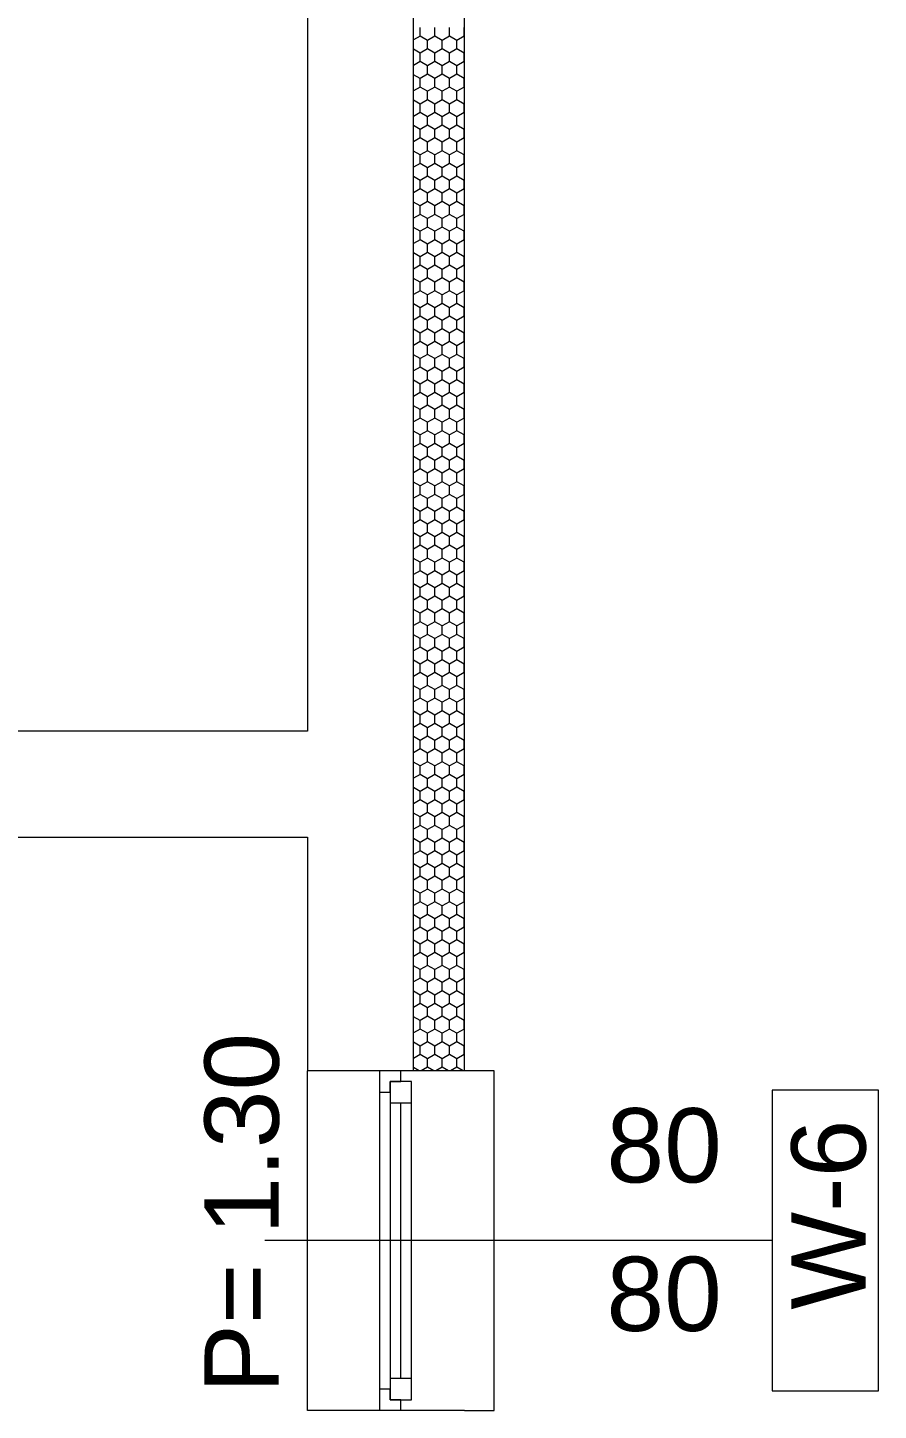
# Model space of a CAD drawing. Header units: feet. Extents: x 2791058 to 2855058, y -67651 to -26651.
# Drawn here: x 2836007 to 2838011, y -50324 to -47065 of the extents above; entities that cross this region are included whole.
import ezdxf
from ezdxf.enums import TextEntityAlignment as Align

# ---------------------------------------------------------------- set-up
doc = ezdxf.new("R2010")
doc.units = ezdxf.units.FT
doc.header["$MEASUREMENT"] = 0
doc.layers.add('0_muret e jashtme', color=7, linetype='Continuous')
for name, color, linetype, lineweight in [('0_muret e jashtme_Pen_No__1', 7, 'Continuous', 0), ('ARCHICAD Window Markers_Pen_No__20', 1, 'Continuous', 0), ('ARCHICAD Windows_Pen_No__20', 1, 'Continuous', 0)]:
    doc.layers.add(name, color=color, linetype=linetype, lineweight=lineweight)
doc.layers.add('0_muret e jashtme_Pen_No__14', color=7, linetype='Continuous', lineweight=0, true_color=0xbd8b17)
doc.styles.add('GENERATED_STYLE_1', font='arial.ttf')

# ---------------------------------------------------------------- blocks, each defined once
blk = doc.blocks.new('Wall_11', base_point=(2836666.5, -48722.7))
at = {"layer": '0_muret e jashtme_Pen_No__1', "color": 7, "linetype": 'Continuous', "lineweight": 0, "flags": 128}
for points in [[(2836666.5, -48722.7), (2833895.7, -48722.7)], [(2834266.5, -48972.7), (2836666.5, -48972.7)]]:
    blk.add_lwpolyline(points, dxfattribs=at)
blk = doc.blocks.new('Window 22')
at = {"layer": 'ARCHICAD Windows_Pen_No__20', "color": 1, "linetype": 'Continuous', "lineweight": 0}
for p, q in [((-400, 150), (-400, 220)), ((-400, 220), (400, 220)), ((400, 220), (400, 150)), ((-400, 150), (-400, 30)), ((400, 150), (400, 30)), ((-400, 30), (-400, 0)), ((-400, 0), (-375, 0)), ((-400, 0), (-400, -50)), ((-400, 0), (-400, -50)), ((-375, 25), (-325, 25)), ((-375, -25), (-375, 25)), ((-375, 0), (-375, -25)), ((-325, 25), (325, 25)), ((-325, 25), (-325, -25)), ((-325, 25), (325, 25)), ((-325, 0), (325, 0)), ((325, -25), (325, 25)), ((325, 25), (375, 25)), ((375, 25), (375, -25)), ((375, -25), (375, 0)), ((375, 0), (400, 0)), ((400, 30), (400, 0)), ((400, 0), (400, -50)), ((400, 0), (400, -50)), ((-375, -25), (-350, -25)), ((-325, -25), (-375, -25)), ((-350, -25), (-350, -50)), ((325, -25), (-325, -25)), ((375, -25), (325, -25)), ((350, -50), (350, -25)), ((350, -25), (375, -25)), ((-350, -50), (-400, -50)), ((-400, -50), (-400, -220)), ((350, -50), (-350, -50)), ((400, -50), (350, -50)), ((400, -50), (400, -220)), ((-400, -220), (400, -220))]:
    blk.add_line(p, q, dxfattribs=at)
blk = doc.blocks.new('W Marker 22')
at = {"layer": 'ARCHICAD Window Markers_Pen_No__20', "color": 1, "linetype": 'Continuous', "lineweight": 0}
for p, q in [((354.4, 975), (-354.4, 975)), ((-354.4, 975), (-354.4, 725)), ((354.4, 725), (354.4, 975)), ((-354.4, 725), (354.4, 725)), ((0, 725), (0, -470))]:
    blk.add_line(p, q, dxfattribs=at)
at = {"layer": 'ARCHICAD Window Markers_Pen_No__20', "color": 1, "lineweight": 0, "style": 'GENERATED_STYLE_1'}
for tag, rotation, p in [('AC_MarkerText_1', 180, (220, 1054.6)), ('AC_MarkerText_2_0', 270, (-322.5, 657.1)), ('AC_MarkerText_2_1', 270, (27.5, 657.1)), ('AC_MarkerText_4', 180, (416.8, -328))]:
    blk.add_attdef(tag, text='', height=175, rotation=rotation, dxfattribs=at).set_placement(p, align=Align.BOTTOM_LEFT)

msp = doc.modelspace()

# ---------------------------------------------------------------- linework, layer by layer
at = {"layer": '0_muret e jashtme_Pen_No__1', "color": 7, "linetype": 'Continuous', "lineweight": 0}
for p, q in [((2836666.457, -44872.699), (2836666.457, -48722.699)), ((2836916.457, -49523.624), (2836916.457, -44872.699)), ((2837036.457, -49523.624), (2837036.457, -44872.699)), ((2836836.457, -49523.624), (2836666.457, -49523.624)), ((2836886.457, -49523.624), (2836836.457, -49523.624)), ((2836916.457, -49523.624), (2836886.457, -49523.624)), ((2837036.457, -49523.624), (2836916.457, -49523.624)), ((2836836.457, -50323.624), (2836666.457, -50323.624)), ((2836886.457, -50323.624), (2836836.457, -50323.624)), ((2836916.457, -50323.624), (2836886.457, -50323.624)), ((2837036.457, -50323.624), (2836916.457, -50323.624))]:
    msp.add_line(p, q, dxfattribs=at)
at = {"layer": '0_muret e jashtme_Pen_No__1', "color": 7, "linetype": 'Continuous', "lineweight": 0, "flags": 128}
msp.add_lwpolyline([(2836666.457, -48972.699), (2836666.457, -49523.624)], dxfattribs=at)
at = {"layer": '0_muret e jashtme_Pen_No__14', "color": 42, "linetype": 'Continuous', "lineweight": 0, "true_color": 0xbd8b17}
for p, q in [((2836932.148, -47084.967), (2836916.457, -47094.026)), ((2836932.148, -47084.967), (2836932.148, -47064.967)), ((2836949.469, -47094.967), (2836932.148, -47084.967)), ((2836966.789, -47084.967), (2836949.469, -47094.967)), ((2836966.789, -47084.967), (2836966.789, -47064.967)), ((2836984.11, -47094.967), (2836966.789, -47084.967)), ((2837001.43, -47084.967), (2836984.11, -47094.967)), ((2837001.43, -47084.967), (2837001.43, -47064.967)), ((2837018.751, -47094.967), (2837001.43, -47084.967)), ((2837036.071, -47084.967), (2837018.751, -47094.967)), ((2837036.071, -47084.967), (2837036.071, -47064.967)), ((2837036.457, -47085.19), (2837036.071, -47084.967)), ((2836932.148, -47124.967), (2836916.457, -47115.908)), ((2836949.469, -47114.967), (2836932.148, -47124.967)), ((2836949.469, -47114.967), (2836949.469, -47094.967)), ((2836966.789, -47124.967), (2836949.469, -47114.967)), ((2836984.11, -47114.967), (2836966.789, -47124.967)), ((2836984.11, -47114.967), (2836984.11, -47094.967)), ((2837001.43, -47124.967), (2836984.11, -47114.967)), ((2837018.751, -47114.967), (2837001.43, -47124.967)), ((2837018.751, -47114.967), (2837018.751, -47094.967)), ((2837036.071, -47124.967), (2837018.751, -47114.967)), ((2836932.148, -47144.967), (2836916.457, -47154.026)), ((2836932.148, -47144.967), (2836932.148, -47124.967)), ((2836949.469, -47154.967), (2836932.148, -47144.967)), ((2836966.789, -47144.967), (2836949.469, -47154.967)), ((2836966.789, -47144.967), (2836966.789, -47124.967)), ((2836984.11, -47154.967), (2836966.789, -47144.967)), ((2837001.43, -47144.967), (2836984.11, -47154.967)), ((2837001.43, -47144.967), (2837001.43, -47124.967)), ((2837018.751, -47154.967), (2837001.43, -47144.967)), ((2837036.071, -47144.967), (2837018.751, -47154.967)), ((2837036.457, -47124.744), (2837036.071, -47124.967)), ((2837036.071, -47144.967), (2837036.071, -47124.967)), ((2837036.457, -47145.19), (2837036.071, -47144.967)), ((2836932.148, -47184.967), (2836916.457, -47175.908)), ((2836949.469, -47174.967), (2836932.148, -47184.967)), ((2836932.148, -47204.967), (2836932.148, -47184.967)), ((2836949.469, -47174.967), (2836949.469, -47154.967)), ((2836966.789, -47184.967), (2836949.469, -47174.967)), ((2836984.11, -47174.967), (2836966.789, -47184.967)), ((2836966.789, -47204.967), (2836966.789, -47184.967)), ((2836984.11, -47174.967), (2836984.11, -47154.967)), ((2837001.43, -47184.967), (2836984.11, -47174.967)), ((2837018.751, -47174.967), (2837001.43, -47184.967)), ((2837001.43, -47204.967), (2837001.43, -47184.967)), ((2837018.751, -47174.967), (2837018.751, -47154.967)), ((2837036.071, -47184.967), (2837018.751, -47174.967)), ((2837036.457, -47184.744), (2837036.071, -47184.967)), ((2837036.071, -47204.967), (2837036.071, -47184.967)), ((2836932.148, -47204.967), (2836916.457, -47214.026)), ((2836949.469, -47214.967), (2836932.148, -47204.967)), ((2836966.789, -47204.967), (2836949.469, -47214.967)), ((2836949.469, -47234.967), (2836949.469, -47214.967)), ((2836984.11, -47214.967), (2836966.789, -47204.967)), ((2837001.43, -47204.967), (2836984.11, -47214.967)), ((2836984.11, -47234.967), (2836984.11, -47214.967)), ((2837018.751, -47214.967), (2837001.43, -47204.967)), ((2837036.071, -47204.967), (2837018.751, -47214.967)), ((2837018.751, -47234.967), (2837018.751, -47214.967)), ((2837036.457, -47205.19), (2837036.071, -47204.967)), ((2836932.148, -47244.967), (2836916.457, -47235.908)), ((2836949.469, -47234.967), (2836932.148, -47244.967)), ((2836932.148, -47264.967), (2836932.148, -47244.967)), ((2836966.789, -47244.967), (2836949.469, -47234.967)), ((2836984.11, -47234.967), (2836966.789, -47244.967)), ((2836966.789, -47264.967), (2836966.789, -47244.967)), ((2837001.43, -47244.967), (2836984.11, -47234.967)), ((2837018.751, -47234.967), (2837001.43, -47244.967)), ((2837001.43, -47264.967), (2837001.43, -47244.967)), ((2837036.071, -47244.967), (2837018.751, -47234.967)), ((2837036.457, -47244.744), (2837036.071, -47244.967)), ((2837036.071, -47264.967), (2837036.071, -47244.967)), ((2836932.148, -47264.967), (2836916.457, -47274.026)), ((2836949.469, -47274.967), (2836932.148, -47264.967)), ((2836966.789, -47264.967), (2836949.469, -47274.967)), ((2836949.469, -47294.967), (2836949.469, -47274.967)), ((2836984.11, -47274.967), (2836966.789, -47264.967)), ((2837001.43, -47264.967), (2836984.11, -47274.967)), ((2836984.11, -47294.967), (2836984.11, -47274.967)), ((2837018.751, -47274.967), (2837001.43, -47264.967)), ((2837036.071, -47264.967), (2837018.751, -47274.967)), ((2837018.751, -47294.967), (2837018.751, -47274.967)), ((2837036.457, -47265.19), (2837036.071, -47264.967)), ((2836932.148, -47304.967), (2836916.457, -47295.908)), ((2836949.469, -47294.967), (2836932.148, -47304.967)), ((2836932.148, -47324.967), (2836932.148, -47304.967)), ((2836966.789, -47304.967), (2836949.469, -47294.967)), ((2836984.11, -47294.967), (2836966.789, -47304.967)), ((2836966.789, -47324.967), (2836966.789, -47304.967)), ((2837001.43, -47304.967), (2836984.11, -47294.967)), ((2837018.751, -47294.967), (2837001.43, -47304.967)), ((2837001.43, -47324.967), (2837001.43, -47304.967)), ((2837036.071, -47304.967), (2837018.751, -47294.967)), ((2837036.457, -47304.744), (2837036.071, -47304.967)), ((2837036.071, -47324.967), (2837036.071, -47304.967)), ((2836932.148, -47324.967), (2836916.457, -47334.026)), ((2836949.469, -47334.967), (2836932.148, -47324.967)), ((2836966.789, -47324.967), (2836949.469, -47334.967)), ((2836949.469, -47354.967), (2836949.469, -47334.967)), ((2836984.11, -47334.967), (2836966.789, -47324.967)), ((2837001.43, -47324.967), (2836984.11, -47334.967)), ((2836984.11, -47354.967), (2836984.11, -47334.967)), ((2837018.751, -47334.967), (2837001.43, -47324.967)), ((2837036.071, -47324.967), (2837018.751, -47334.967)), ((2837018.751, -47354.967), (2837018.751, -47334.967)), ((2837036.457, -47325.19), (2837036.071, -47324.967)), ((2836932.148, -47364.967), (2836916.457, -47355.908)), ((2836949.469, -47354.967), (2836932.148, -47364.967)), ((2836932.148, -47384.967), (2836932.148, -47364.967)), ((2836966.789, -47364.967), (2836949.469, -47354.967)), ((2836984.11, -47354.967), (2836966.789, -47364.967)), ((2836966.789, -47384.967), (2836966.789, -47364.967)), ((2837001.43, -47364.967), (2836984.11, -47354.967)), ((2837018.751, -47354.967), (2837001.43, -47364.967)), ((2837001.43, -47384.967), (2837001.43, -47364.967)), ((2837036.071, -47364.967), (2837018.751, -47354.967)), ((2837036.457, -47364.744), (2837036.071, -47364.967)), ((2837036.071, -47384.967), (2837036.071, -47364.967)), ((2836932.148, -47384.967), (2836916.457, -47394.026)), ((2836949.469, -47394.967), (2836932.148, -47384.967)), ((2836966.789, -47384.967), (2836949.469, -47394.967)), ((2836949.469, -47414.967), (2836949.469, -47394.967)), ((2836984.11, -47394.967), (2836966.789, -47384.967)), ((2837001.43, -47384.967), (2836984.11, -47394.967)), ((2836984.11, -47414.967), (2836984.11, -47394.967)), ((2837018.751, -47394.967), (2837001.43, -47384.967)), ((2837036.071, -47384.967), (2837018.751, -47394.967)), ((2837018.751, -47414.967), (2837018.751, -47394.967)), ((2837036.457, -47385.19), (2837036.071, -47384.967)), ((2836932.148, -47424.967), (2836916.457, -47415.908)), ((2836932.148, -47444.967), (2836916.457, -47454.026)), ((2836949.469, -47414.967), (2836932.148, -47424.967)), ((2836932.148, -47444.967), (2836932.148, -47424.967)), ((2836949.469, -47454.967), (2836932.148, -47444.967)), ((2836966.789, -47424.967), (2836949.469, -47414.967)), ((2836966.789, -47444.967), (2836949.469, -47454.967)), ((2836984.11, -47414.967), (2836966.789, -47424.967)), ((2836966.789, -47444.967), (2836966.789, -47424.967)), ((2836984.11, -47454.967), (2836966.789, -47444.967)), ((2837001.43, -47424.967), (2836984.11, -47414.967)), ((2837001.43, -47444.967), (2836984.11, -47454.967)), ((2837018.751, -47414.967), (2837001.43, -47424.967)), ((2837001.43, -47444.967), (2837001.43, -47424.967)), ((2837018.751, -47454.967), (2837001.43, -47444.967)), ((2837036.071, -47424.967), (2837018.751, -47414.967)), ((2837036.071, -47444.967), (2837018.751, -47454.967)), ((2837036.457, -47424.744), (2837036.071, -47424.967)), ((2837036.071, -47444.967), (2837036.071, -47424.967)), ((2837036.457, -47445.19), (2837036.071, -47444.967)), ((2836932.148, -47484.967), (2836916.457, -47475.908)), ((2836949.469, -47474.967), (2836932.148, -47484.967)), ((2836949.469, -47474.967), (2836949.469, -47454.967)), ((2836966.789, -47484.967), (2836949.469, -47474.967)), ((2836984.11, -47474.967), (2836966.789, -47484.967)), ((2836984.11, -47474.967), (2836984.11, -47454.967)), ((2837001.43, -47484.967), (2836984.11, -47474.967)), ((2837018.751, -47474.967), (2837001.43, -47484.967)), ((2837018.751, -47474.967), (2837018.751, -47454.967)), ((2837036.071, -47484.967), (2837018.751, -47474.967)), ((2836932.148, -47504.967), (2836916.457, -47514.026)), ((2836932.148, -47504.967), (2836932.148, -47484.967)), ((2836949.469, -47514.967), (2836932.148, -47504.967)), ((2836966.789, -47504.967), (2836949.469, -47514.967)), ((2836966.789, -47504.967), (2836966.789, -47484.967)), ((2836984.11, -47514.967), (2836966.789, -47504.967)), ((2837001.43, -47504.967), (2836984.11, -47514.967)), ((2837001.43, -47504.967), (2837001.43, -47484.967)), ((2837018.751, -47514.967), (2837001.43, -47504.967)), ((2837036.071, -47504.967), (2837018.751, -47514.967)), ((2837036.457, -47484.744), (2837036.071, -47484.967)), ((2837036.071, -47504.967), (2837036.071, -47484.967)), ((2837036.457, -47505.19), (2837036.071, -47504.967)), ((2836932.148, -47544.967), (2836916.457, -47535.908)), ((2836949.469, -47534.967), (2836932.148, -47544.967)), ((2836949.469, -47534.967), (2836949.469, -47514.967)), ((2836966.789, -47544.967), (2836949.469, -47534.967)), ((2836984.11, -47534.967), (2836966.789, -47544.967)), ((2836984.11, -47534.967), (2836984.11, -47514.967)), ((2837001.43, -47544.967), (2836984.11, -47534.967)), ((2837018.751, -47534.967), (2837001.43, -47544.967)), ((2837018.751, -47534.967), (2837018.751, -47514.967)), ((2837036.071, -47544.967), (2837018.751, -47534.967)), ((2836932.148, -47564.967), (2836916.457, -47574.026)), ((2836932.148, -47564.967), (2836932.148, -47544.967)), ((2836949.469, -47574.967), (2836932.148, -47564.967)), ((2836966.789, -47564.967), (2836949.469, -47574.967)), ((2836949.469, -47594.967), (2836949.469, -47574.967)), ((2836966.789, -47564.967), (2836966.789, -47544.967)), ((2836984.11, -47574.967), (2836966.789, -47564.967)), ((2837001.43, -47564.967), (2836984.11, -47574.967)), ((2836984.11, -47594.967), (2836984.11, -47574.967)), ((2837001.43, -47564.967), (2837001.43, -47544.967)), ((2837018.751, -47574.967), (2837001.43, -47564.967)), ((2837036.071, -47564.967), (2837018.751, -47574.967)), ((2837018.751, -47594.967), (2837018.751, -47574.967)), ((2837036.457, -47544.744), (2837036.071, -47544.967)), ((2837036.071, -47564.967), (2837036.071, -47544.967)), ((2837036.457, -47565.19), (2837036.071, -47564.967)), ((2836932.148, -47604.967), (2836916.457, -47595.908)), ((2836949.469, -47594.967), (2836932.148, -47604.967)), ((2836932.148, -47624.967), (2836932.148, -47604.967)), ((2836966.789, -47604.967), (2836949.469, -47594.967)), ((2836984.11, -47594.967), (2836966.789, -47604.967)), ((2836966.789, -47624.967), (2836966.789, -47604.967)), ((2837001.43, -47604.967), (2836984.11, -47594.967)), ((2837018.751, -47594.967), (2837001.43, -47604.967)), ((2837001.43, -47624.967), (2837001.43, -47604.967)), ((2837036.071, -47604.967), (2837018.751, -47594.967)), ((2837036.457, -47604.744), (2837036.071, -47604.967)), ((2837036.071, -47624.967), (2837036.071, -47604.967)), ((2836932.148, -47624.967), (2836916.457, -47634.026)), ((2836949.469, -47634.967), (2836932.148, -47624.967)), ((2836966.789, -47624.967), (2836949.469, -47634.967)), ((2836949.469, -47654.967), (2836949.469, -47634.967)), ((2836984.11, -47634.967), (2836966.789, -47624.967)), ((2837001.43, -47624.967), (2836984.11, -47634.967)), ((2836984.11, -47654.967), (2836984.11, -47634.967)), ((2837018.751, -47634.967), (2837001.43, -47624.967)), ((2837036.071, -47624.967), (2837018.751, -47634.967)), ((2837018.751, -47654.967), (2837018.751, -47634.967)), ((2837036.457, -47625.19), (2837036.071, -47624.967)), ((2836932.148, -47664.967), (2836916.457, -47655.908)), ((2836949.469, -47654.967), (2836932.148, -47664.967)), ((2836932.148, -47684.967), (2836932.148, -47664.967)), ((2836966.789, -47664.967), (2836949.469, -47654.967)), ((2836984.11, -47654.967), (2836966.789, -47664.967)), ((2836966.789, -47684.967), (2836966.789, -47664.967)), ((2837001.43, -47664.967), (2836984.11, -47654.967)), ((2837018.751, -47654.967), (2837001.43, -47664.967)), ((2837001.43, -47684.967), (2837001.43, -47664.967)), ((2837036.071, -47664.967), (2837018.751, -47654.967)), ((2837036.457, -47664.744), (2837036.071, -47664.967)), ((2837036.071, -47684.967), (2837036.071, -47664.967)), ((2836932.148, -47684.967), (2836916.457, -47694.026)), ((2836949.469, -47694.967), (2836932.148, -47684.967)), ((2836966.789, -47684.967), (2836949.469, -47694.967)), ((2836949.469, -47714.967), (2836949.469, -47694.967)), ((2836984.11, -47694.967), (2836966.789, -47684.967)), ((2837001.43, -47684.967), (2836984.11, -47694.967)), ((2836984.11, -47714.967), (2836984.11, -47694.967)), ((2837018.751, -47694.967), (2837001.43, -47684.967)), ((2837036.071, -47684.967), (2837018.751, -47694.967)), ((2837018.751, -47714.967), (2837018.751, -47694.967)), ((2837036.457, -47685.19), (2837036.071, -47684.967)), ((2836932.148, -47724.967), (2836916.457, -47715.908)), ((2836949.469, -47714.967), (2836932.148, -47724.967)), ((2836932.148, -47744.967), (2836932.148, -47724.967)), ((2836966.789, -47724.967), (2836949.469, -47714.967)), ((2836984.11, -47714.967), (2836966.789, -47724.967)), ((2836966.789, -47744.967), (2836966.789, -47724.967)), ((2837001.43, -47724.967), (2836984.11, -47714.967)), ((2837018.751, -47714.967), (2837001.43, -47724.967)), ((2837001.43, -47744.967), (2837001.43, -47724.967)), ((2837036.071, -47724.967), (2837018.751, -47714.967)), ((2837036.457, -47724.744), (2837036.071, -47724.967)), ((2837036.071, -47744.967), (2837036.071, -47724.967)), ((2836932.148, -47744.967), (2836916.457, -47754.026)), ((2836949.469, -47754.967), (2836932.148, -47744.967)), ((2836966.789, -47744.967), (2836949.469, -47754.967)), ((2836949.469, -47774.967), (2836949.469, -47754.967)), ((2836984.11, -47754.967), (2836966.789, -47744.967)), ((2837001.43, -47744.967), (2836984.11, -47754.967)), ((2836984.11, -47774.967), (2836984.11, -47754.967)), ((2837018.751, -47754.967), (2837001.43, -47744.967)), ((2837036.071, -47744.967), (2837018.751, -47754.967)), ((2837018.751, -47774.967), (2837018.751, -47754.967)), ((2837036.457, -47745.19), (2837036.071, -47744.967)), ((2836932.148, -47784.967), (2836916.457, -47775.908)), ((2836949.469, -47774.967), (2836932.148, -47784.967)), ((2836932.148, -47804.967), (2836932.148, -47784.967)), ((2836966.789, -47784.967), (2836949.469, -47774.967)), ((2836984.11, -47774.967), (2836966.789, -47784.967)), ((2836966.789, -47804.967), (2836966.789, -47784.967)), ((2837001.43, -47784.967), (2836984.11, -47774.967)), ((2837018.751, -47774.967), (2837001.43, -47784.967)), ((2837001.43, -47804.967), (2837001.43, -47784.967)), ((2837036.071, -47784.967), (2837018.751, -47774.967)), ((2837036.457, -47784.744), (2837036.071, -47784.967)), ((2837036.071, -47804.967), (2837036.071, -47784.967)), ((2836932.148, -47804.967), (2836916.457, -47814.026)), ((2836932.148, -47844.967), (2836916.457, -47835.908)), ((2836949.469, -47814.967), (2836932.148, -47804.967)), ((2836949.469, -47834.967), (2836932.148, -47844.967)), ((2836966.789, -47804.967), (2836949.469, -47814.967)), ((2836949.469, -47834.967), (2836949.469, -47814.967)), ((2836966.789, -47844.967), (2836949.469, -47834.967)), ((2836984.11, -47814.967), (2836966.789, -47804.967)), ((2836984.11, -47834.967), (2836966.789, -47844.967)), ((2837001.43, -47804.967), (2836984.11, -47814.967)), ((2836984.11, -47834.967), (2836984.11, -47814.967)), ((2837001.43, -47844.967), (2836984.11, -47834.967)), ((2837018.751, -47814.967), (2837001.43, -47804.967)), ((2837018.751, -47834.967), (2837001.43, -47844.967)), ((2837036.071, -47804.967), (2837018.751, -47814.967)), ((2837018.751, -47834.967), (2837018.751, -47814.967)), ((2837036.071, -47844.967), (2837018.751, -47834.967)), ((2837036.457, -47805.19), (2837036.071, -47804.967)), ((2836932.148, -47864.967), (2836916.457, -47874.026)), ((2836932.148, -47864.967), (2836932.148, -47844.967)), ((2836949.469, -47874.967), (2836932.148, -47864.967)), ((2836966.789, -47864.967), (2836949.469, -47874.967)), ((2836966.789, -47864.967), (2836966.789, -47844.967)), ((2836984.11, -47874.967), (2836966.789, -47864.967)), ((2837001.43, -47864.967), (2836984.11, -47874.967)), ((2837001.43, -47864.967), (2837001.43, -47844.967)), ((2837018.751, -47874.967), (2837001.43, -47864.967)), ((2837036.071, -47864.967), (2837018.751, -47874.967)), ((2837036.457, -47844.744), (2837036.071, -47844.967)), ((2837036.071, -47864.967), (2837036.071, -47844.967)), ((2837036.457, -47865.19), (2837036.071, -47864.967)), ((2836932.148, -47904.967), (2836916.457, -47895.908)), ((2836949.469, -47894.967), (2836932.148, -47904.967)), ((2836949.469, -47894.967), (2836949.469, -47874.967)), ((2836966.789, -47904.967), (2836949.469, -47894.967)), ((2836984.11, -47894.967), (2836966.789, -47904.967)), ((2836984.11, -47894.967), (2836984.11, -47874.967)), ((2837001.43, -47904.967), (2836984.11, -47894.967)), ((2837018.751, -47894.967), (2837001.43, -47904.967)), ((2837018.751, -47894.967), (2837018.751, -47874.967)), ((2837036.071, -47904.967), (2837018.751, -47894.967)), ((2836932.148, -47924.967), (2836916.457, -47934.026)), ((2836932.148, -47924.967), (2836932.148, -47904.967)), ((2836949.469, -47934.967), (2836932.148, -47924.967)), ((2836966.789, -47924.967), (2836949.469, -47934.967)), ((2836966.789, -47924.967), (2836966.789, -47904.967)), ((2836984.11, -47934.967), (2836966.789, -47924.967)), ((2837001.43, -47924.967), (2836984.11, -47934.967)), ((2837001.43, -47924.967), (2837001.43, -47904.967)), ((2837018.751, -47934.967), (2837001.43, -47924.967)), ((2837036.071, -47924.967), (2837018.751, -47934.967)), ((2837036.457, -47904.744), (2837036.071, -47904.967)), ((2837036.071, -47924.967), (2837036.071, -47904.967)), ((2837036.457, -47925.19), (2837036.071, -47924.967)), ((2836932.148, -47964.967), (2836916.457, -47955.908)), ((2836949.469, -47954.967), (2836932.148, -47964.967)), ((2836932.148, -47984.967), (2836932.148, -47964.967)), ((2836949.469, -47954.967), (2836949.469, -47934.967)), ((2836966.789, -47964.967), (2836949.469, -47954.967)), ((2836984.11, -47954.967), (2836966.789, -47964.967)), ((2836966.789, -47984.967), (2836966.789, -47964.967)), ((2836984.11, -47954.967), (2836984.11, -47934.967)), ((2837001.43, -47964.967), (2836984.11, -47954.967)), ((2837018.751, -47954.967), (2837001.43, -47964.967)), ((2837001.43, -47984.967), (2837001.43, -47964.967)), ((2837018.751, -47954.967), (2837018.751, -47934.967)), ((2837036.071, -47964.967), (2837018.751, -47954.967)), ((2837036.457, -47964.744), (2837036.071, -47964.967)), ((2837036.071, -47984.967), (2837036.071, -47964.967)), ((2836932.148, -47984.967), (2836916.457, -47994.026)), ((2836949.469, -47994.967), (2836932.148, -47984.967)), ((2836966.789, -47984.967), (2836949.469, -47994.967)), ((2836949.469, -48014.967), (2836949.469, -47994.967)), ((2836984.11, -47994.967), (2836966.789, -47984.967)), ((2837001.43, -47984.967), (2836984.11, -47994.967)), ((2836984.11, -48014.967), (2836984.11, -47994.967)), ((2837018.751, -47994.967), (2837001.43, -47984.967)), ((2837036.071, -47984.967), (2837018.751, -47994.967)), ((2837018.751, -48014.967), (2837018.751, -47994.967)), ((2837036.457, -47985.19), (2837036.071, -47984.967)), ((2836932.148, -48024.967), (2836916.457, -48015.908)), ((2836949.469, -48014.967), (2836932.148, -48024.967)), ((2836932.148, -48044.967), (2836932.148, -48024.967)), ((2836966.789, -48024.967), (2836949.469, -48014.967)), ((2836984.11, -48014.967), (2836966.789, -48024.967)), ((2836966.789, -48044.967), (2836966.789, -48024.967)), ((2837001.43, -48024.967), (2836984.11, -48014.967)), ((2837018.751, -48014.967), (2837001.43, -48024.967)), ((2837001.43, -48044.967), (2837001.43, -48024.967)), ((2837036.071, -48024.967), (2837018.751, -48014.967)), ((2837036.457, -48024.744), (2837036.071, -48024.967)), ((2837036.071, -48044.967), (2837036.071, -48024.967)), ((2836932.148, -48044.967), (2836916.457, -48054.026)), ((2836949.469, -48054.967), (2836932.148, -48044.967)), ((2836966.789, -48044.967), (2836949.469, -48054.967)), ((2836949.469, -48074.967), (2836949.469, -48054.967)), ((2836984.11, -48054.967), (2836966.789, -48044.967)), ((2837001.43, -48044.967), (2836984.11, -48054.967)), ((2836984.11, -48074.967), (2836984.11, -48054.967)), ((2837018.751, -48054.967), (2837001.43, -48044.967)), ((2837036.071, -48044.967), (2837018.751, -48054.967)), ((2837018.751, -48074.967), (2837018.751, -48054.967)), ((2837036.457, -48045.19), (2837036.071, -48044.967)), ((2836932.148, -48084.967), (2836916.457, -48075.908)), ((2836949.469, -48074.967), (2836932.148, -48084.967)), ((2836932.148, -48104.967), (2836932.148, -48084.967)), ((2836966.789, -48084.967), (2836949.469, -48074.967)), ((2836984.11, -48074.967), (2836966.789, -48084.967)), ((2836966.789, -48104.967), (2836966.789, -48084.967)), ((2837001.43, -48084.967), (2836984.11, -48074.967)), ((2837018.751, -48074.967), (2837001.43, -48084.967)), ((2837001.43, -48104.967), (2837001.43, -48084.967)), ((2837036.071, -48084.967), (2837018.751, -48074.967)), ((2837036.457, -48084.744), (2837036.071, -48084.967)), ((2837036.071, -48104.967), (2837036.071, -48084.967)), ((2836932.148, -48104.967), (2836916.457, -48114.026)), ((2836949.469, -48114.967), (2836932.148, -48104.967)), ((2836966.789, -48104.967), (2836949.469, -48114.967)), ((2836949.469, -48134.967), (2836949.469, -48114.967)), ((2836984.11, -48114.967), (2836966.789, -48104.967)), ((2837001.43, -48104.967), (2836984.11, -48114.967)), ((2836984.11, -48134.967), (2836984.11, -48114.967)), ((2837018.751, -48114.967), (2837001.43, -48104.967)), ((2837036.071, -48104.967), (2837018.751, -48114.967)), ((2837018.751, -48134.967), (2837018.751, -48114.967)), ((2837036.457, -48105.19), (2837036.071, -48104.967)), ((2836932.148, -48144.967), (2836916.457, -48135.908)), ((2836949.469, -48134.967), (2836932.148, -48144.967)), ((2836932.148, -48164.967), (2836932.148, -48144.967)), ((2836966.789, -48144.967), (2836949.469, -48134.967)), ((2836984.11, -48134.967), (2836966.789, -48144.967)), ((2836966.789, -48164.967), (2836966.789, -48144.967)), ((2837001.43, -48144.967), (2836984.11, -48134.967)), ((2837018.751, -48134.967), (2837001.43, -48144.967)), ((2837001.43, -48164.967), (2837001.43, -48144.967)), ((2837036.071, -48144.967), (2837018.751, -48134.967)), ((2837036.457, -48144.744), (2837036.071, -48144.967)), ((2837036.071, -48164.967), (2837036.071, -48144.967)), ((2836932.148, -48164.967), (2836916.457, -48174.026)), ((2836949.469, -48174.967), (2836932.148, -48164.967)), ((2836949.469, -48194.967), (2836932.148, -48204.967)), ((2836966.789, -48164.967), (2836949.469, -48174.967)), ((2836949.469, -48194.967), (2836949.469, -48174.967)), ((2836966.789, -48204.967), (2836949.469, -48194.967)), ((2836984.11, -48174.967), (2836966.789, -48164.967)), ((2836984.11, -48194.967), (2836966.789, -48204.967)), ((2837001.43, -48164.967), (2836984.11, -48174.967)), ((2836984.11, -48194.967), (2836984.11, -48174.967)), ((2837001.43, -48204.967), (2836984.11, -48194.967)), ((2837018.751, -48174.967), (2837001.43, -48164.967)), ((2837018.751, -48194.967), (2837001.43, -48204.967)), ((2837036.071, -48164.967), (2837018.751, -48174.967)), ((2837018.751, -48194.967), (2837018.751, -48174.967)), ((2837036.071, -48204.967), (2837018.751, -48194.967)), ((2837036.457, -48165.19), (2837036.071, -48164.967)), ((2836932.148, -48204.967), (2836916.457, -48195.908)), ((2836932.148, -48224.967), (2836916.457, -48234.026)), ((2836932.148, -48224.967), (2836932.148, -48204.967)), ((2836949.469, -48234.967), (2836932.148, -48224.967)), ((2836966.789, -48224.967), (2836949.469, -48234.967)), ((2836966.789, -48224.967), (2836966.789, -48204.967)), ((2836984.11, -48234.967), (2836966.789, -48224.967)), ((2837001.43, -48224.967), (2836984.11, -48234.967)), ((2837001.43, -48224.967), (2837001.43, -48204.967)), ((2837018.751, -48234.967), (2837001.43, -48224.967)), ((2837036.071, -48224.967), (2837018.751, -48234.967)), ((2837036.457, -48204.744), (2837036.071, -48204.967)), ((2837036.071, -48224.967), (2837036.071, -48204.967)), ((2837036.457, -48225.19), (2837036.071, -48224.967)), ((2836932.148, -48264.967), (2836916.457, -48255.908)), ((2836949.469, -48254.967), (2836932.148, -48264.967)), ((2836949.469, -48254.967), (2836949.469, -48234.967)), ((2836966.789, -48264.967), (2836949.469, -48254.967)), ((2836984.11, -48254.967), (2836966.789, -48264.967)), ((2836984.11, -48254.967), (2836984.11, -48234.967)), ((2837001.43, -48264.967), (2836984.11, -48254.967)), ((2837018.751, -48254.967), (2837001.43, -48264.967)), ((2837018.751, -48254.967), (2837018.751, -48234.967)), ((2837036.071, -48264.967), (2837018.751, -48254.967)), ((2836932.148, -48284.967), (2836916.457, -48294.026)), ((2836932.148, -48284.967), (2836932.148, -48264.967)), ((2836949.469, -48294.967), (2836932.148, -48284.967)), ((2836966.789, -48284.967), (2836949.469, -48294.967)), ((2836966.789, -48284.967), (2836966.789, -48264.967)), ((2836984.11, -48294.967), (2836966.789, -48284.967)), ((2837001.43, -48284.967), (2836984.11, -48294.967)), ((2837001.43, -48284.967), (2837001.43, -48264.967)), ((2837018.751, -48294.967), (2837001.43, -48284.967)), ((2837036.071, -48284.967), (2837018.751, -48294.967)), ((2837036.457, -48264.744), (2837036.071, -48264.967)), ((2837036.071, -48284.967), (2837036.071, -48264.967)), ((2837036.457, -48285.19), (2837036.071, -48284.967)), ((2836932.148, -48324.967), (2836916.457, -48315.908)), ((2836949.469, -48314.967), (2836932.148, -48324.967)), ((2836932.148, -48344.967), (2836932.148, -48324.967)), ((2836949.469, -48314.967), (2836949.469, -48294.967)), ((2836966.789, -48324.967), (2836949.469, -48314.967)), ((2836984.11, -48314.967), (2836966.789, -48324.967)), ((2836966.789, -48344.967), (2836966.789, -48324.967)), ((2836984.11, -48314.967), (2836984.11, -48294.967)), ((2837001.43, -48324.967), (2836984.11, -48314.967)), ((2837018.751, -48314.967), (2837001.43, -48324.967)), ((2837001.43, -48344.967), (2837001.43, -48324.967)), ((2837018.751, -48314.967), (2837018.751, -48294.967)), ((2837036.071, -48324.967), (2837018.751, -48314.967)), ((2837036.457, -48324.744), (2837036.071, -48324.967)), ((2837036.071, -48344.967), (2837036.071, -48324.967)), ((2836932.148, -48344.967), (2836916.457, -48354.026)), ((2836949.469, -48354.967), (2836932.148, -48344.967)), ((2836966.789, -48344.967), (2836949.469, -48354.967)), ((2836949.469, -48374.967), (2836949.469, -48354.967)), ((2836984.11, -48354.967), (2836966.789, -48344.967)), ((2837001.43, -48344.967), (2836984.11, -48354.967)), ((2836984.11, -48374.967), (2836984.11, -48354.967)), ((2837018.751, -48354.967), (2837001.43, -48344.967)), ((2837036.071, -48344.967), (2837018.751, -48354.967)), ((2837018.751, -48374.967), (2837018.751, -48354.967)), ((2837036.457, -48345.19), (2837036.071, -48344.967)), ((2836932.148, -48384.967), (2836916.457, -48375.908)), ((2836949.469, -48374.967), (2836932.148, -48384.967)), ((2836932.148, -48404.967), (2836932.148, -48384.967)), ((2836966.789, -48384.967), (2836949.469, -48374.967)), ((2836984.11, -48374.967), (2836966.789, -48384.967)), ((2836966.789, -48404.967), (2836966.789, -48384.967)), ((2837001.43, -48384.967), (2836984.11, -48374.967)), ((2837018.751, -48374.967), (2837001.43, -48384.967)), ((2837001.43, -48404.967), (2837001.43, -48384.967)), ((2837036.071, -48384.967), (2837018.751, -48374.967)), ((2837036.457, -48384.744), (2837036.071, -48384.967)), ((2837036.071, -48404.967), (2837036.071, -48384.967)), ((2836932.148, -48404.967), (2836916.457, -48414.026)), ((2836949.469, -48414.967), (2836932.148, -48404.967)), ((2836966.789, -48404.967), (2836949.469, -48414.967)), ((2836949.469, -48434.967), (2836949.469, -48414.967)), ((2836984.11, -48414.967), (2836966.789, -48404.967)), ((2837001.43, -48404.967), (2836984.11, -48414.967)), ((2836984.11, -48434.967), (2836984.11, -48414.967)), ((2837018.751, -48414.967), (2837001.43, -48404.967)), ((2837036.071, -48404.967), (2837018.751, -48414.967)), ((2837018.751, -48434.967), (2837018.751, -48414.967)), ((2837036.457, -48405.19), (2837036.071, -48404.967)), ((2836932.148, -48444.967), (2836916.457, -48435.908)), ((2836949.469, -48434.967), (2836932.148, -48444.967)), ((2836932.148, -48464.967), (2836932.148, -48444.967)), ((2836966.789, -48444.967), (2836949.469, -48434.967)), ((2836984.11, -48434.967), (2836966.789, -48444.967)), ((2836966.789, -48464.967), (2836966.789, -48444.967)), ((2837001.43, -48444.967), (2836984.11, -48434.967)), ((2837018.751, -48434.967), (2837001.43, -48444.967)), ((2837001.43, -48464.967), (2837001.43, -48444.967)), ((2837036.071, -48444.967), (2837018.751, -48434.967)), ((2837036.457, -48444.744), (2837036.071, -48444.967)), ((2837036.071, -48464.967), (2837036.071, -48444.967)), ((2836932.148, -48464.967), (2836916.457, -48474.026)), ((2836949.469, -48474.967), (2836932.148, -48464.967)), ((2836966.789, -48464.967), (2836949.469, -48474.967)), ((2836949.469, -48494.967), (2836949.469, -48474.967)), ((2836984.11, -48474.967), (2836966.789, -48464.967)), ((2837001.43, -48464.967), (2836984.11, -48474.967)), ((2836984.11, -48494.967), (2836984.11, -48474.967)), ((2837018.751, -48474.967), (2837001.43, -48464.967)), ((2837036.071, -48464.967), (2837018.751, -48474.967)), ((2837018.751, -48494.967), (2837018.751, -48474.967)), ((2837036.457, -48465.19), (2837036.071, -48464.967)), ((2836932.148, -48504.967), (2836916.457, -48495.908)), ((2836949.469, -48494.967), (2836932.148, -48504.967)), ((2836932.148, -48524.967), (2836932.148, -48504.967)), ((2836966.789, -48504.967), (2836949.469, -48494.967)), ((2836984.11, -48494.967), (2836966.789, -48504.967)), ((2836966.789, -48524.967), (2836966.789, -48504.967)), ((2837001.43, -48504.967), (2836984.11, -48494.967)), ((2837018.751, -48494.967), (2837001.43, -48504.967)), ((2837001.43, -48524.967), (2837001.43, -48504.967)), ((2837036.071, -48504.967), (2837018.751, -48494.967)), ((2837036.457, -48504.744), (2837036.071, -48504.967)), ((2837036.071, -48524.967), (2837036.071, -48504.967)), ((2836932.148, -48524.967), (2836916.457, -48534.026)), ((2836949.469, -48534.967), (2836932.148, -48524.967)), ((2836966.789, -48524.967), (2836949.469, -48534.967)), ((2836949.469, -48554.967), (2836949.469, -48534.967)), ((2836984.11, -48534.967), (2836966.789, -48524.967)), ((2837001.43, -48524.967), (2836984.11, -48534.967)), ((2836984.11, -48554.967), (2836984.11, -48534.967)), ((2837018.751, -48534.967), (2837001.43, -48524.967)), ((2837036.071, -48524.967), (2837018.751, -48534.967)), ((2837018.751, -48554.967), (2837018.751, -48534.967)), ((2837036.457, -48525.19), (2837036.071, -48524.967)), ((2836932.148, -48564.967), (2836916.457, -48555.908)), ((2836932.148, -48584.967), (2836916.457, -48594.026)), ((2836949.469, -48554.967), (2836932.148, -48564.967)), ((2836932.148, -48584.967), (2836932.148, -48564.967)), ((2836949.469, -48594.967), (2836932.148, -48584.967)), ((2836966.789, -48564.967), (2836949.469, -48554.967)), ((2836966.789, -48584.967), (2836949.469, -48594.967)), ((2836984.11, -48554.967), (2836966.789, -48564.967)), ((2836966.789, -48584.967), (2836966.789, -48564.967)), ((2836984.11, -48594.967), (2836966.789, -48584.967)), ((2837001.43, -48564.967), (2836984.11, -48554.967)), ((2837001.43, -48584.967), (2836984.11, -48594.967)), ((2837018.751, -48554.967), (2837001.43, -48564.967)), ((2837001.43, -48584.967), (2837001.43, -48564.967)), ((2837018.751, -48594.967), (2837001.43, -48584.967)), ((2837036.071, -48564.967), (2837018.751, -48554.967)), ((2837036.071, -48584.967), (2837018.751, -48594.967)), ((2837036.457, -48564.744), (2837036.071, -48564.967)), ((2837036.071, -48584.967), (2837036.071, -48564.967)), ((2837036.457, -48585.19), (2837036.071, -48584.967)), ((2836932.148, -48624.967), (2836916.457, -48615.908)), ((2836949.469, -48614.967), (2836932.148, -48624.967)), ((2836949.469, -48614.967), (2836949.469, -48594.967)), ((2836966.789, -48624.967), (2836949.469, -48614.967)), ((2836984.11, -48614.967), (2836966.789, -48624.967)), ((2836984.11, -48614.967), (2836984.11, -48594.967)), ((2837001.43, -48624.967), (2836984.11, -48614.967)), ((2837018.751, -48614.967), (2837001.43, -48624.967)), ((2837018.751, -48614.967), (2837018.751, -48594.967)), ((2837036.071, -48624.967), (2837018.751, -48614.967)), ((2836932.148, -48644.967), (2836916.457, -48654.026)), ((2836932.148, -48644.967), (2836932.148, -48624.967)), ((2836949.469, -48654.967), (2836932.148, -48644.967)), ((2836966.789, -48644.967), (2836949.469, -48654.967)), ((2836966.789, -48644.967), (2836966.789, -48624.967)), ((2836984.11, -48654.967), (2836966.789, -48644.967)), ((2837001.43, -48644.967), (2836984.11, -48654.967)), ((2837001.43, -48644.967), (2837001.43, -48624.967)), ((2837018.751, -48654.967), (2837001.43, -48644.967)), ((2837036.071, -48644.967), (2837018.751, -48654.967)), ((2837036.457, -48624.744), (2837036.071, -48624.967)), ((2837036.071, -48644.967), (2837036.071, -48624.967)), ((2837036.457, -48645.19), (2837036.071, -48644.967)), ((2836932.148, -48684.967), (2836916.457, -48675.908)), ((2836949.469, -48674.967), (2836932.148, -48684.967)), ((2836949.469, -48674.967), (2836949.469, -48654.967)), ((2836966.789, -48684.967), (2836949.469, -48674.967)), ((2836984.11, -48674.967), (2836966.789, -48684.967)), ((2836984.11, -48674.967), (2836984.11, -48654.967)), ((2837001.43, -48684.967), (2836984.11, -48674.967)), ((2837018.751, -48674.967), (2837001.43, -48684.967)), ((2837018.751, -48674.967), (2837018.751, -48654.967)), ((2837036.071, -48684.967), (2837018.751, -48674.967)), ((2836932.148, -48704.967), (2836916.457, -48714.026)), ((2836932.148, -48704.967), (2836932.148, -48684.967)), ((2836949.469, -48714.967), (2836932.148, -48704.967)), ((2836966.789, -48704.967), (2836949.469, -48714.967)), ((2836949.469, -48734.967), (2836949.469, -48714.967)), ((2836966.789, -48704.967), (2836966.789, -48684.967)), ((2836984.11, -48714.967), (2836966.789, -48704.967)), ((2837001.43, -48704.967), (2836984.11, -48714.967)), ((2836984.11, -48734.967), (2836984.11, -48714.967)), ((2837001.43, -48704.967), (2837001.43, -48684.967)), ((2837018.751, -48714.967), (2837001.43, -48704.967)), ((2837036.071, -48704.967), (2837018.751, -48714.967)), ((2837018.751, -48734.967), (2837018.751, -48714.967)), ((2837036.457, -48684.744), (2837036.071, -48684.967)), ((2837036.071, -48704.967), (2837036.071, -48684.967)), ((2837036.457, -48705.19), (2837036.071, -48704.967)), ((2836932.148, -48744.967), (2836916.457, -48735.908)), ((2836949.469, -48734.967), (2836932.148, -48744.967)), ((2836932.148, -48764.967), (2836932.148, -48744.967)), ((2836966.789, -48744.967), (2836949.469, -48734.967)), ((2836984.11, -48734.967), (2836966.789, -48744.967)), ((2836966.789, -48764.967), (2836966.789, -48744.967)), ((2837001.43, -48744.967), (2836984.11, -48734.967)), ((2837018.751, -48734.967), (2837001.43, -48744.967)), ((2837001.43, -48764.967), (2837001.43, -48744.967)), ((2837036.071, -48744.967), (2837018.751, -48734.967)), ((2837036.457, -48744.744), (2837036.071, -48744.967)), ((2837036.071, -48764.967), (2837036.071, -48744.967)), ((2836932.148, -48764.967), (2836916.457, -48774.026)), ((2836949.469, -48774.967), (2836932.148, -48764.967)), ((2836966.789, -48764.967), (2836949.469, -48774.967)), ((2836949.469, -48794.967), (2836949.469, -48774.967)), ((2836984.11, -48774.967), (2836966.789, -48764.967)), ((2837001.43, -48764.967), (2836984.11, -48774.967)), ((2836984.11, -48794.967), (2836984.11, -48774.967)), ((2837018.751, -48774.967), (2837001.43, -48764.967)), ((2837036.071, -48764.967), (2837018.751, -48774.967)), ((2837018.751, -48794.967), (2837018.751, -48774.967)), ((2837036.457, -48765.19), (2837036.071, -48764.967)), ((2836932.148, -48804.967), (2836916.457, -48795.908)), ((2836949.469, -48794.967), (2836932.148, -48804.967)), ((2836932.148, -48824.967), (2836932.148, -48804.967)), ((2836966.789, -48804.967), (2836949.469, -48794.967)), ((2836984.11, -48794.967), (2836966.789, -48804.967)), ((2836966.789, -48824.967), (2836966.789, -48804.967)), ((2837001.43, -48804.967), (2836984.11, -48794.967)), ((2837018.751, -48794.967), (2837001.43, -48804.967)), ((2837001.43, -48824.967), (2837001.43, -48804.967)), ((2837036.071, -48804.967), (2837018.751, -48794.967)), ((2837036.457, -48804.744), (2837036.071, -48804.967)), ((2837036.071, -48824.967), (2837036.071, -48804.967)), ((2836932.148, -48824.967), (2836916.457, -48834.026)), ((2836949.469, -48834.967), (2836932.148, -48824.967)), ((2836966.789, -48824.967), (2836949.469, -48834.967)), ((2836949.469, -48854.967), (2836949.469, -48834.967)), ((2836984.11, -48834.967), (2836966.789, -48824.967)), ((2837001.43, -48824.967), (2836984.11, -48834.967)), ((2836984.11, -48854.967), (2836984.11, -48834.967)), ((2837018.751, -48834.967), (2837001.43, -48824.967)), ((2837036.071, -48824.967), (2837018.751, -48834.967)), ((2837018.751, -48854.967), (2837018.751, -48834.967)), ((2837036.457, -48825.19), (2837036.071, -48824.967)), ((2836932.148, -48864.967), (2836916.457, -48855.908)), ((2836949.469, -48854.967), (2836932.148, -48864.967)), ((2836932.148, -48884.967), (2836932.148, -48864.967)), ((2836966.789, -48864.967), (2836949.469, -48854.967)), ((2836984.11, -48854.967), (2836966.789, -48864.967)), ((2836966.789, -48884.967), (2836966.789, -48864.967)), ((2837001.43, -48864.967), (2836984.11, -48854.967)), ((2837018.751, -48854.967), (2837001.43, -48864.967)), ((2837001.43, -48884.967), (2837001.43, -48864.967)), ((2837036.071, -48864.967), (2837018.751, -48854.967)), ((2837036.457, -48864.744), (2837036.071, -48864.967)), ((2837036.071, -48884.967), (2837036.071, -48864.967)), ((2836932.148, -48884.967), (2836916.457, -48894.026)), ((2836949.469, -48894.967), (2836932.148, -48884.967)), ((2836966.789, -48884.967), (2836949.469, -48894.967)), ((2836949.469, -48914.967), (2836949.469, -48894.967)), ((2836984.11, -48894.967), (2836966.789, -48884.967)), ((2837001.43, -48884.967), (2836984.11, -48894.967)), ((2836984.11, -48914.967), (2836984.11, -48894.967)), ((2837018.751, -48894.967), (2837001.43, -48884.967)), ((2837036.071, -48884.967), (2837018.751, -48894.967)), ((2837018.751, -48914.967), (2837018.751, -48894.967)), ((2837036.457, -48885.19), (2837036.071, -48884.967)), ((2836932.148, -48924.967), (2836916.457, -48915.908)), ((2836932.148, -48944.967), (2836916.457, -48954.026)), ((2836949.469, -48914.967), (2836932.148, -48924.967)), ((2836932.148, -48944.967), (2836932.148, -48924.967)), ((2836949.469, -48954.967), (2836932.148, -48944.967)), ((2836966.789, -48924.967), (2836949.469, -48914.967)), ((2836966.789, -48944.967), (2836949.469, -48954.967)), ((2836984.11, -48914.967), (2836966.789, -48924.967)), ((2836966.789, -48944.967), (2836966.789, -48924.967)), ((2836984.11, -48954.967), (2836966.789, -48944.967)), ((2837001.43, -48924.967), (2836984.11, -48914.967)), ((2837001.43, -48944.967), (2836984.11, -48954.967)), ((2837018.751, -48914.967), (2837001.43, -48924.967)), ((2837001.43, -48944.967), (2837001.43, -48924.967)), ((2837018.751, -48954.967), (2837001.43, -48944.967)), ((2837036.071, -48924.967), (2837018.751, -48914.967)), ((2837036.071, -48944.967), (2837018.751, -48954.967)), ((2837036.457, -48924.744), (2837036.071, -48924.967)), ((2837036.071, -48944.967), (2837036.071, -48924.967)), ((2837036.457, -48945.19), (2837036.071, -48944.967)), ((2836932.148, -48984.967), (2836916.457, -48975.908)), ((2836949.469, -48974.967), (2836932.148, -48984.967)), ((2836949.469, -48974.967), (2836949.469, -48954.967)), ((2836966.789, -48984.967), (2836949.469, -48974.967)), ((2836984.11, -48974.967), (2836966.789, -48984.967)), ((2836984.11, -48974.967), (2836984.11, -48954.967)), ((2837001.43, -48984.967), (2836984.11, -48974.967)), ((2837018.751, -48974.967), (2837001.43, -48984.967)), ((2837018.751, -48974.967), (2837018.751, -48954.967)), ((2837036.071, -48984.967), (2837018.751, -48974.967)), ((2836932.148, -49004.967), (2836916.457, -49014.026)), ((2836932.148, -49004.967), (2836932.148, -48984.967)), ((2836949.469, -49014.967), (2836932.148, -49004.967)), ((2836966.789, -49004.967), (2836949.469, -49014.967)), ((2836966.789, -49004.967), (2836966.789, -48984.967)), ((2836984.11, -49014.967), (2836966.789, -49004.967)), ((2837001.43, -49004.967), (2836984.11, -49014.967)), ((2837001.43, -49004.967), (2837001.43, -48984.967)), ((2837018.751, -49014.967), (2837001.43, -49004.967)), ((2837036.071, -49004.967), (2837018.751, -49014.967)), ((2837036.457, -48984.744), (2837036.071, -48984.967)), ((2837036.071, -49004.967), (2837036.071, -48984.967)), ((2837036.457, -49005.19), (2837036.071, -49004.967)), ((2836932.148, -49044.967), (2836916.457, -49035.908)), ((2836949.469, -49034.967), (2836932.148, -49044.967)), ((2836949.469, -49034.967), (2836949.469, -49014.967)), ((2836966.789, -49044.967), (2836949.469, -49034.967)), ((2836984.11, -49034.967), (2836966.789, -49044.967)), ((2836984.11, -49034.967), (2836984.11, -49014.967)), ((2837001.43, -49044.967), (2836984.11, -49034.967)), ((2837018.751, -49034.967), (2837001.43, -49044.967)), ((2837018.751, -49034.967), (2837018.751, -49014.967)), ((2837036.071, -49044.967), (2837018.751, -49034.967)), ((2836932.148, -49064.967), (2836916.457, -49074.026)), ((2836932.148, -49064.967), (2836932.148, -49044.967)), ((2836949.469, -49074.967), (2836932.148, -49064.967)), ((2836966.789, -49064.967), (2836949.469, -49074.967)), ((2836949.469, -49094.967), (2836949.469, -49074.967)), ((2836966.789, -49064.967), (2836966.789, -49044.967)), ((2836984.11, -49074.967), (2836966.789, -49064.967)), ((2837001.43, -49064.967), (2836984.11, -49074.967)), ((2836984.11, -49094.967), (2836984.11, -49074.967)), ((2837001.43, -49064.967), (2837001.43, -49044.967)), ((2837018.751, -49074.967), (2837001.43, -49064.967)), ((2837036.071, -49064.967), (2837018.751, -49074.967)), ((2837018.751, -49094.967), (2837018.751, -49074.967)), ((2837036.457, -49044.744), (2837036.071, -49044.967)), ((2837036.071, -49064.967), (2837036.071, -49044.967)), ((2837036.457, -49065.19), (2837036.071, -49064.967)), ((2836932.148, -49104.967), (2836916.457, -49095.908)), ((2836949.469, -49094.967), (2836932.148, -49104.967)), ((2836932.148, -49124.967), (2836932.148, -49104.967)), ((2836966.789, -49104.967), (2836949.469, -49094.967)), ((2836984.11, -49094.967), (2836966.789, -49104.967)), ((2836966.789, -49124.967), (2836966.789, -49104.967)), ((2837001.43, -49104.967), (2836984.11, -49094.967)), ((2837018.751, -49094.967), (2837001.43, -49104.967)), ((2837001.43, -49124.967), (2837001.43, -49104.967)), ((2837036.071, -49104.967), (2837018.751, -49094.967)), ((2837036.457, -49104.744), (2837036.071, -49104.967)), ((2837036.071, -49124.967), (2837036.071, -49104.967)), ((2836932.148, -49124.967), (2836916.457, -49134.026)), ((2836949.469, -49134.967), (2836932.148, -49124.967)), ((2836966.789, -49124.967), (2836949.469, -49134.967)), ((2836949.469, -49154.967), (2836949.469, -49134.967)), ((2836984.11, -49134.967), (2836966.789, -49124.967)), ((2837001.43, -49124.967), (2836984.11, -49134.967)), ((2836984.11, -49154.967), (2836984.11, -49134.967)), ((2837018.751, -49134.967), (2837001.43, -49124.967)), ((2837036.071, -49124.967), (2837018.751, -49134.967)), ((2837018.751, -49154.967), (2837018.751, -49134.967)), ((2837036.457, -49125.19), (2837036.071, -49124.967)), ((2836932.148, -49164.967), (2836916.457, -49155.908)), ((2836949.469, -49154.967), (2836932.148, -49164.967)), ((2836932.148, -49184.967), (2836932.148, -49164.967)), ((2836966.789, -49164.967), (2836949.469, -49154.967)), ((2836984.11, -49154.967), (2836966.789, -49164.967)), ((2836966.789, -49184.967), (2836966.789, -49164.967)), ((2837001.43, -49164.967), (2836984.11, -49154.967)), ((2837018.751, -49154.967), (2837001.43, -49164.967)), ((2837001.43, -49184.967), (2837001.43, -49164.967)), ((2837036.071, -49164.967), (2837018.751, -49154.967)), ((2837036.457, -49164.744), (2837036.071, -49164.967)), ((2837036.071, -49184.967), (2837036.071, -49164.967)), ((2836932.148, -49184.967), (2836916.457, -49194.026)), ((2836949.469, -49194.967), (2836932.148, -49184.967)), ((2836966.789, -49184.967), (2836949.469, -49194.967)), ((2836949.469, -49214.967), (2836949.469, -49194.967)), ((2836984.11, -49194.967), (2836966.789, -49184.967)), ((2837001.43, -49184.967), (2836984.11, -49194.967)), ((2836984.11, -49214.967), (2836984.11, -49194.967)), ((2837018.751, -49194.967), (2837001.43, -49184.967)), ((2837036.071, -49184.967), (2837018.751, -49194.967)), ((2837018.751, -49214.967), (2837018.751, -49194.967)), ((2837036.457, -49185.19), (2837036.071, -49184.967)), ((2836932.148, -49224.967), (2836916.457, -49215.908)), ((2836949.469, -49214.967), (2836932.148, -49224.967)), ((2836932.148, -49244.967), (2836932.148, -49224.967)), ((2836966.789, -49224.967), (2836949.469, -49214.967)), ((2836984.11, -49214.967), (2836966.789, -49224.967)), ((2836966.789, -49244.967), (2836966.789, -49224.967)), ((2837001.43, -49224.967), (2836984.11, -49214.967)), ((2837018.751, -49214.967), (2837001.43, -49224.967)), ((2837001.43, -49244.967), (2837001.43, -49224.967)), ((2837036.071, -49224.967), (2837018.751, -49214.967)), ((2837036.457, -49224.744), (2837036.071, -49224.967)), ((2837036.071, -49244.967), (2837036.071, -49224.967)), ((2836932.148, -49244.967), (2836916.457, -49254.026)), ((2836949.469, -49254.967), (2836932.148, -49244.967)), ((2836966.789, -49244.967), (2836949.469, -49254.967)), ((2836949.469, -49274.967), (2836949.469, -49254.967)), ((2836984.11, -49254.967), (2836966.789, -49244.967)), ((2837001.43, -49244.967), (2836984.11, -49254.967)), ((2836984.11, -49274.967), (2836984.11, -49254.967)), ((2837018.751, -49254.967), (2837001.43, -49244.967)), ((2837036.071, -49244.967), (2837018.751, -49254.967)), ((2837018.751, -49274.967), (2837018.751, -49254.967)), ((2837036.457, -49245.19), (2837036.071, -49244.967)), ((2836932.148, -49284.967), (2836916.457, -49275.908)), ((2836949.469, -49274.967), (2836932.148, -49284.967)), ((2836932.148, -49304.967), (2836932.148, -49284.967)), ((2836966.789, -49284.967), (2836949.469, -49274.967)), ((2836984.11, -49274.967), (2836966.789, -49284.967)), ((2836966.789, -49304.967), (2836966.789, -49284.967)), ((2837001.43, -49284.967), (2836984.11, -49274.967)), ((2837018.751, -49274.967), (2837001.43, -49284.967)), ((2837001.43, -49304.967), (2837001.43, -49284.967)), ((2837036.071, -49284.967), (2837018.751, -49274.967)), ((2837036.457, -49284.744), (2837036.071, -49284.967)), ((2837036.071, -49304.967), (2837036.071, -49284.967)), ((2836932.148, -49304.967), (2836916.457, -49314.026)), ((2836932.148, -49344.967), (2836916.457, -49335.908)), ((2836949.469, -49314.967), (2836932.148, -49304.967)), ((2836949.469, -49334.967), (2836932.148, -49344.967)), ((2836966.789, -49304.967), (2836949.469, -49314.967)), ((2836949.469, -49334.967), (2836949.469, -49314.967)), ((2836966.789, -49344.967), (2836949.469, -49334.967)), ((2836984.11, -49314.967), (2836966.789, -49304.967)), ((2836984.11, -49334.967), (2836966.789, -49344.967)), ((2837001.43, -49304.967), (2836984.11, -49314.967)), ((2836984.11, -49334.967), (2836984.11, -49314.967)), ((2837001.43, -49344.967), (2836984.11, -49334.967)), ((2837018.751, -49314.967), (2837001.43, -49304.967)), ((2837018.751, -49334.967), (2837001.43, -49344.967)), ((2837036.071, -49304.967), (2837018.751, -49314.967)), ((2837018.751, -49334.967), (2837018.751, -49314.967)), ((2837036.071, -49344.967), (2837018.751, -49334.967)), ((2837036.457, -49305.19), (2837036.071, -49304.967)), ((2836932.148, -49364.967), (2836916.457, -49374.026)), ((2836932.148, -49364.967), (2836932.148, -49344.967)), ((2836949.469, -49374.967), (2836932.148, -49364.967)), ((2836966.789, -49364.967), (2836949.469, -49374.967)), ((2836966.789, -49364.967), (2836966.789, -49344.967)), ((2836984.11, -49374.967), (2836966.789, -49364.967)), ((2837001.43, -49364.967), (2836984.11, -49374.967)), ((2837001.43, -49364.967), (2837001.43, -49344.967)), ((2837018.751, -49374.967), (2837001.43, -49364.967)), ((2837036.071, -49364.967), (2837018.751, -49374.967)), ((2837036.457, -49344.744), (2837036.071, -49344.967)), ((2837036.071, -49364.967), (2837036.071, -49344.967)), ((2837036.457, -49365.19), (2837036.071, -49364.967)), ((2836932.148, -49404.967), (2836916.457, -49395.908)), ((2836949.469, -49394.967), (2836932.148, -49404.967)), ((2836949.469, -49394.967), (2836949.469, -49374.967)), ((2836966.789, -49404.967), (2836949.469, -49394.967)), ((2836984.11, -49394.967), (2836966.789, -49404.967)), ((2836984.11, -49394.967), (2836984.11, -49374.967)), ((2837001.43, -49404.967), (2836984.11, -49394.967)), ((2837018.751, -49394.967), (2837001.43, -49404.967)), ((2837018.751, -49394.967), (2837018.751, -49374.967)), ((2837036.071, -49404.967), (2837018.751, -49394.967)), ((2836932.148, -49424.967), (2836916.457, -49434.026)), ((2836932.148, -49424.967), (2836932.148, -49404.967)), ((2836949.469, -49434.967), (2836932.148, -49424.967)), ((2836966.789, -49424.967), (2836949.469, -49434.967)), ((2836966.789, -49424.967), (2836966.789, -49404.967)), ((2836984.11, -49434.967), (2836966.789, -49424.967)), ((2837001.43, -49424.967), (2836984.11, -49434.967)), ((2837001.43, -49424.967), (2837001.43, -49404.967)), ((2837018.751, -49434.967), (2837001.43, -49424.967)), ((2837036.071, -49424.967), (2837018.751, -49434.967)), ((2837036.457, -49404.744), (2837036.071, -49404.967)), ((2837036.071, -49424.967), (2837036.071, -49404.967)), ((2837036.457, -49425.19), (2837036.071, -49424.967)), ((2836932.148, -49464.967), (2836916.457, -49455.908)), ((2836949.469, -49454.967), (2836932.148, -49464.967)), ((2836932.148, -49484.967), (2836932.148, -49464.967)), ((2836949.469, -49454.967), (2836949.469, -49434.967)), ((2836966.789, -49464.967), (2836949.469, -49454.967)), ((2836984.11, -49454.967), (2836966.789, -49464.967)), ((2836966.789, -49484.967), (2836966.789, -49464.967)), ((2836984.11, -49454.967), (2836984.11, -49434.967)), ((2837001.43, -49464.967), (2836984.11, -49454.967)), ((2837018.751, -49454.967), (2837001.43, -49464.967)), ((2837001.43, -49484.967), (2837001.43, -49464.967)), ((2837018.751, -49454.967), (2837018.751, -49434.967)), ((2837036.071, -49464.967), (2837018.751, -49454.967)), ((2837036.457, -49464.744), (2837036.071, -49464.967)), ((2837036.071, -49484.967), (2837036.071, -49464.967)), ((2836932.148, -49484.967), (2836916.457, -49494.026)), ((2836949.469, -49494.967), (2836932.148, -49484.967)), ((2836966.789, -49484.967), (2836949.469, -49494.967)), ((2836949.469, -49514.967), (2836949.469, -49494.967)), ((2836984.11, -49494.967), (2836966.789, -49484.967)), ((2837001.43, -49484.967), (2836984.11, -49494.967)), ((2836984.11, -49514.967), (2836984.11, -49494.967)), ((2837018.751, -49494.967), (2837001.43, -49484.967)), ((2837036.071, -49484.967), (2837018.751, -49494.967)), ((2837018.751, -49514.967), (2837018.751, -49494.967)), ((2837036.457, -49485.19), (2837036.071, -49484.967)), ((2836929.822, -49523.624), (2836916.457, -49515.908)), ((2836949.469, -49514.967), (2836934.475, -49523.624)), ((2836964.463, -49523.624), (2836949.469, -49514.967)), ((2836984.11, -49514.967), (2836969.116, -49523.624)), ((2836999.104, -49523.624), (2836984.11, -49514.967)), ((2837018.751, -49514.967), (2837003.757, -49523.624)), ((2837033.745, -49523.624), (2837018.751, -49514.967))]:
    msp.add_line(p, q, dxfattribs=at)

# ---------------------------------------------------------------- block references
at = {"layer": '0_muret e jashtme', "color": 7, "lineweight": 0}
msp.add_blockref('Wall_11', (2836666.457, -48722.699), dxfattribs=at)
at = {"layer": 'ARCHICAD Window Markers_Pen_No__20', "color": 1, "linetype": 'Continuous', "lineweight": 0}
ref = msp.add_blockref('W Marker 22', (2837036.457, -49923.624), dxfattribs=dict(at, rotation=270))
ref.add_attrib('AC_MarkerText_1', 'W-6', dxfattribs={"color": 1, "lineweight": 0, "height": 175, "rotation": 90, "style": 'GENERATED_STYLE_1'}).set_placement((2838033.957, -50086.504), align=Align.BOTTOM_LEFT)
ref.add_attrib('AC_MarkerText_2', '80', dxfattribs={"color": 1, "lineweight": 0, "height": 175, "rotation": 360, "style": 'GENERATED_STYLE_1'}).set_placement((2837370.856, -50189.003), align=Align.BOTTOM_LEFT)
ref.add_attrib('AC_MarkerText_2_1', '80', dxfattribs={"color": 1, "lineweight": 0, "height": 175, "rotation": 360, "style": 'GENERATED_STYLE_1'}).set_placement((2837370.856, -49839.003), align=Align.BOTTOM_LEFT)
ref.add_attrib('AC_MarkerText_4', 'P= 1.30', dxfattribs={"color": 1, "lineweight": 0, "height": 175, "rotation": 90, "style": 'GENERATED_STYLE_1'}).set_placement((2836651.457, -50283.423), align=Align.BOTTOM_LEFT)
at = {"layer": 'ARCHICAD Windows_Pen_No__20', "color": 1, "linetype": 'Continuous', "lineweight": 0, "xscale": -1, "zscale": 1000, "rotation": 269.9999999521411}
msp.add_blockref('Window 22', (2836886.457, -49923.624), dxfattribs=at)

doc.saveas('drawing.dxf')
